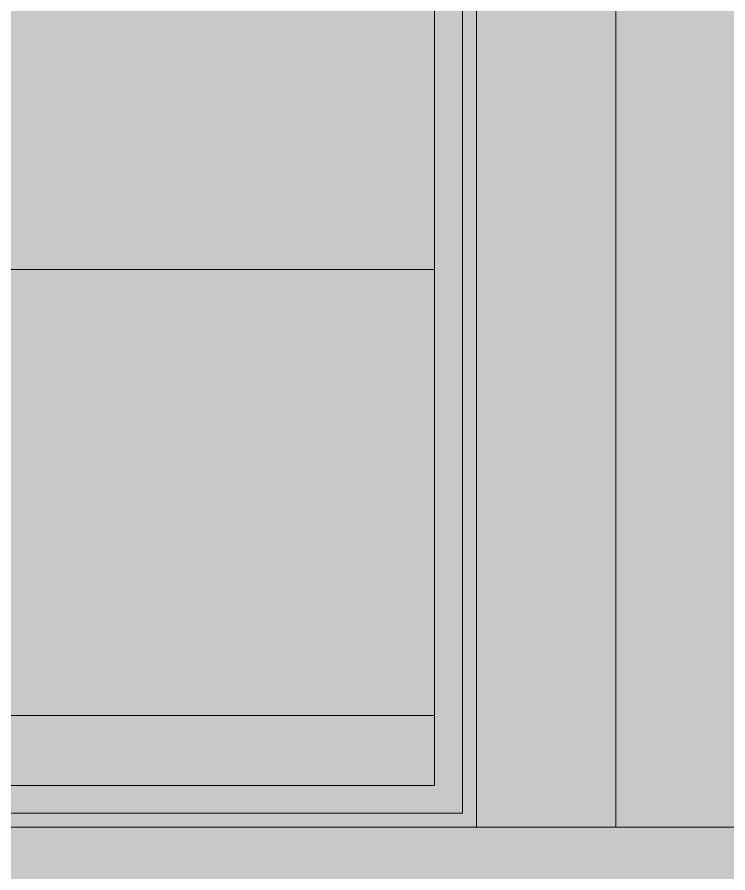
# Model space of a CAD drawing. Header units: centimetres. Extents: x -4381 to 5639, y -3920 to 4826.
# Drawn here: x 75.544 to 76.818, y 35.622 to 37.156 of the extents above; entities that cross this region are included whole.
import ezdxf
from ezdxf.xclip import XClip

# ---------------------------------------------------------------- set-up
doc = ezdxf.new("R2010")
doc.units = ezdxf.units.CM
doc.header["$MEASUREMENT"] = 0
doc.header["$XCLIPFRAME"] = 0
doc.set_wipeout_variables(frame=1)
doc.linetypes.add('Wipeout_Contour', pattern=[100, 0, -100])
for name, color, linetype in [('Dalles', 7, 'Continuous'), ('Drawing & Figure', 7, 'Continuous'), ('Structural - Bearing', 7, 'Continuous')]:
    doc.layers.add(name, color=color, linetype=linetype)
for name, color, linetype, lineweight in [('Dalles_Pen_No__1', 7, 'Continuous', 5), ('Structural - Bearing_Pen_No__1', 7, 'Continuous', 5), ('Structural - Bearing_Pen_No__18', 9, 'Continuous', 5)]:
    doc.layers.add(name, color=color, linetype=linetype, lineweight=lineweight)
doc.layers.add('Structural - Bearing_Pen_No__102', color=7, linetype='Continuous', lineweight=5, true_color=0xcccccc)
doc.layers.add('Structural - Bearing_Pen_No__112', color=7, linetype='Continuous', lineweight=5, true_color=0xd5aaaa)

# ---------------------------------------------------------------- blocks, each defined once
blk = doc.blocks.new('Drawing_7_7', base_point=(-363.0919, 32.2036))
at = {"color": 254, "linetype": 'Wipeout_Contour', "lineweight": 0, "ltscale": 339.775783}
blk.add_wipeout([(76.3419, 35.7536), (76.3669, 35.7536), (76.3669, 38.6536), (76.3419, 38.6536)], dxfattribs=at).dxf.layer = 'Structural - Bearing'
at = {"layer": 'Structural - Bearing_Pen_No__18', "linetype": 'Continuous', "ltscale": 10}
blk.add_hatch(color=256, dxfattribs=at).paths.add_polyline_path([(76.3419, 35.7536), (76.3669, 35.7536), (76.3669, 38.6536), (76.3419, 38.6536)])
at = {"color": 254, "linetype": 'Wipeout_Contour', "lineweight": 0, "ltscale": 339.639696}
blk.add_wipeout([(76.2919, 38.6286), (76.2919, 35.7786), (76.3419, 35.7786), (76.3419, 38.6286)], dxfattribs=at).dxf.layer = 'Structural - Bearing'
at = {"color": 254, "linetype": 'Wipeout_Contour', "lineweight": 0, "ltscale": 503.381362}
blk.add_wipeout([(75.49, 35.7286), (75.4869, 35.7036), (76.3669, 35.7036), (76.3669, 35.7536), (76.3419, 35.7536), (76.3419, 35.7286)], dxfattribs=at).dxf.layer = 'Structural - Bearing'
at = {"layer": 'Structural - Bearing_Pen_No__18', "linetype": 'Continuous', "ltscale": 10}
for points in [[(76.2919, 38.6286), (76.2919, 35.7786), (76.3419, 35.7786), (76.3419, 38.6286)], [(75.49, 35.7286), (75.4869, 35.7036), (76.3669, 35.7036), (76.3669, 35.7536), (76.3419, 35.7536), (76.3419, 35.7286)]]:
    blk.add_hatch(color=256, dxfattribs=at).paths.add_polyline_path(points)
at = {"color": 254, "linetype": 'Wipeout_Contour', "lineweight": 0, "ltscale": 419.737362}
blk.add_wipeout([(75.4963, 35.7786), (75.49, 35.7286), (76.3419, 35.7286), (76.3419, 35.7786), (76.2919, 35.7786)], dxfattribs=at).dxf.layer = 'Structural - Bearing'
at = {"layer": 'Structural - Bearing_Pen_No__18', "linetype": 'Continuous', "ltscale": 10}
blk.add_hatch(color=256, dxfattribs=at).paths.add_polyline_path([(75.4963, 35.7786), (75.49, 35.7286), (76.3419, 35.7286), (76.3419, 35.7786), (76.2919, 35.7786)])
at = {"color": 254, "linetype": 'Wipeout_Contour', "lineweight": 0, "ltscale": 1094.341744}
blk.add_wipeout([(75.4419, 38.6286), (75.4419, 36.506), (75.4968, 36.506), (75.5044, 36.5045), (75.5108, 36.5004), (75.515, 36.4943), (75.5169, 36.4863), (75.5169, 36.2836), (75.5169, 35.7836), (75.4969, 35.7836), (75.4963, 35.7786), (76.2919, 35.7786), (76.2919, 38.6286)], dxfattribs=at).dxf.layer = 'Structural - Bearing'
at = {"layer": 'Structural - Bearing_Pen_No__102', "linetype": 'Continuous', "ltscale": 10}
blk.add_hatch(color=256, dxfattribs=at).paths.add_polyline_path([(75.4419, 38.6286), (75.4419, 36.506), (75.4968, 36.506), (75.5044, 36.5045), (75.5108, 36.5004), (75.515, 36.4943), (75.5169, 36.4863), (75.5169, 36.2836), (75.5169, 35.7836), (75.4969, 35.7836), (75.4963, 35.7786), (76.2919, 35.7786), (76.2919, 38.6286)])
at = {"color": 254, "linetype": 'Wipeout_Contour', "lineweight": 0, "ltscale": 846.573635}
blk.add_wipeout([(75.1169, 38.0236), (75.1369, 38.0236), (75.1369, 36.506), (75.3669, 36.506), (75.3669, 38.7036), (76.3669, 38.7036), (76.3669, 35.7036), (76.6169, 35.7036), (76.6169, 38.8036), (75.1169, 38.8036)], dxfattribs=at).dxf.layer = 'Structural - Bearing'
at = {"layer": 'Dalles', "linetype": 'Continuous', "lineweight": 0, "ltscale": 10, "true_color": 0x000000}
blk.add_hatch(color=18, dxfattribs=at).paths.add_polyline_path([(84.2669, 35.4036), (84.2669, 35.7036), (70.8669, 35.7036), (70.8669, 35.4036)])
at = {"layer": 'Structural - Bearing', "linetype": 'Continuous', "lineweight": 0, "ltscale": 10, "true_color": 0x000000}
blk.add_hatch(color=18, dxfattribs=at).paths.add_polyline_path([(76.6169, 35.7036), (76.9169, 35.7036), (76.9169, 38.8036), (76.6169, 38.8036)])
at = {"layer": 'Structural - Bearing_Pen_No__112', "linetype": 'Continuous', "ltscale": 10}
blk.add_hatch(color=256, dxfattribs=at).paths.add_polyline_path([(75.1169, 38.0236), (75.1369, 38.0236), (75.1369, 36.506), (75.3669, 36.506), (75.3669, 38.7036), (76.3669, 38.7036), (76.3669, 35.7036), (76.6169, 35.7036), (76.6169, 38.8036), (75.1169, 38.8036)])
at = {"layer": 'Dalles_Pen_No__1', "linetype": 'Continuous', "ltscale": 10}
for p, q in [((76.6169, 35.7036), (75.1621, 35.7036)), ((76.9169, 35.7036), (76.6169, 35.7036))]:
    blk.add_line(p, q, dxfattribs=at)
at = {"layer": 'Structural - Bearing_Pen_No__1', "linetype": 'Continuous', "ltscale": 10}
for p, q in [((76.6169, 38.8036), (76.6169, 35.7036)), ((76.3669, 35.7536), (76.3669, 38.6536)), ((76.2919, 35.7786), (76.2919, 38.6286)), ((76.3419, 38.6286), (76.3419, 35.7786)), ((75.4419, 36.7036), (76.2919, 36.7036)), ((76.2919, 35.9036), (75.5169, 35.9036)), ((75.4963, 35.7786), (76.2919, 35.7786)), ((76.3419, 35.7786), (76.3419, 35.7286)), ((76.3669, 35.7036), (76.3669, 35.7536)), ((76.3419, 35.7286), (75.49, 35.7286))]:
    blk.add_line(p, q, dxfattribs=at)

msp = doc.modelspace()

# ---------------------------------------------------------------- block references
at = {"layer": 'Drawing & Figure', "color": 151, "linetype": 'Continuous', "lineweight": 5, "ltscale": 10, "true_color": 0x80c2ff}
ref = msp.add_blockref('Drawing_7_7', (-363.09186, 32.20361), dxfattribs=at)
XClip(ref).set_block_clipping_path([(51.7463984619, 23.6253966175), (100.4426918859, 45.1170657245)])

doc.saveas('drawing.dxf')
